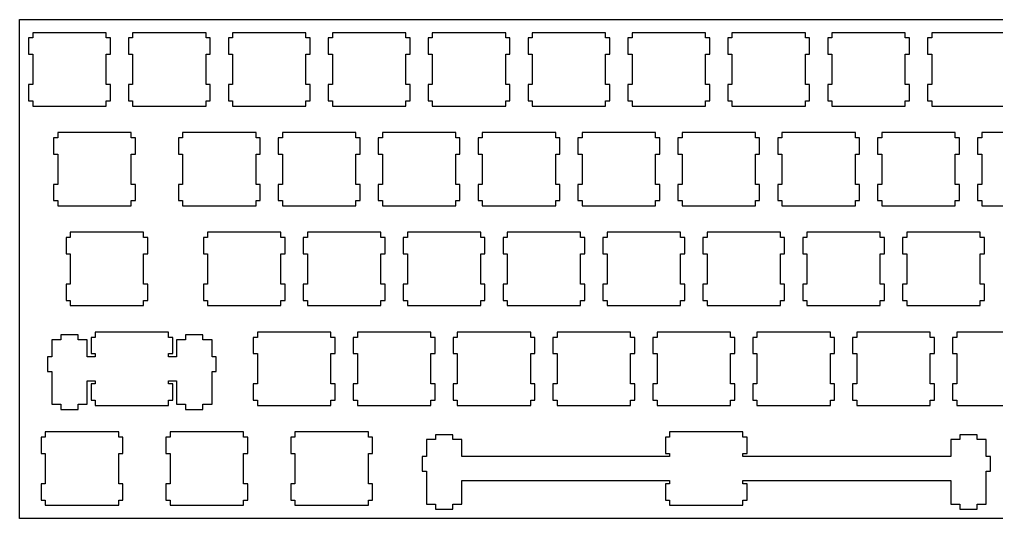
# Model space of a CAD drawing. Extents: x 0 to 329, y 0 to 96.
# Drawn here: x 0.1 to 186.4, y 0.3 to 95.5 of the extents above; entities that cross this region are included whole.
import ezdxf

# ---------------------------------------------------------------- set-up
doc = ezdxf.new("R2010")
doc.units = 0
doc.layers.get('0').update_dxf_attribs({"linetype": 'CONTINUOUS'})

msp = doc.modelspace()

# ---------------------------------------------------------------- linework, layer by layer
at = {"color": 0}
for p, q in [((0.09508, 95.5075), (328.708, 95.5075)), ((0.09508, 0.25769), (0.09508, 95.5075)), ((2.61965, 91.9826), (1.81901, 91.9826)), ((1.81901, 91.9826), (1.81901, 88.8834)), ((2.61965, 92.9831), (2.61965, 91.9826)), ((16.6192, 92.9831), (2.61965, 92.9831)), ((16.6192, 91.9826), (16.6192, 92.9831)), ((17.4198, 91.9826), (16.6192, 91.9826)), ((17.4198, 88.8834), (17.4198, 91.9826)), ((21.6697, 91.9826), (20.869, 91.9826)), ((20.869, 91.9826), (20.869, 88.8834)), ((21.6697, 92.9831), (21.6697, 91.9826)), ((35.669, 92.9831), (21.6697, 92.9831)), ((35.669, 91.9826), (35.669, 92.9831)), ((36.4698, 91.9826), (35.669, 91.9826)), ((36.4698, 88.8834), (36.4698, 91.9826)), ((40.7197, 91.9826), (39.9189, 91.9826)), ((39.9189, 91.9826), (39.9189, 88.8834)), ((40.7197, 92.9831), (40.7197, 91.9826)), ((54.719, 92.9831), (40.7197, 92.9831)), ((54.719, 91.9826), (54.719, 92.9831)), ((55.5198, 91.9826), (54.719, 91.9826)), ((55.5198, 88.8834), (55.5198, 91.9826)), ((59.7697, 91.9826), (58.9689, 91.9826)), ((58.9689, 91.9826), (58.9689, 88.8834)), ((59.7697, 92.9831), (59.7697, 91.9826)), ((73.769, 92.9831), (59.7697, 92.9831)), ((73.769, 91.9826), (73.769, 92.9831)), ((74.5698, 91.9826), (73.769, 91.9826)), ((74.5698, 88.8834), (74.5698, 91.9826)), ((78.8197, 91.9826), (78.0189, 91.9826)), ((78.0189, 91.9826), (78.0189, 88.8834)), ((78.8197, 92.9831), (78.8197, 91.9826)), ((92.819, 92.9831), (78.8197, 92.9831)), ((92.819, 91.9826), (92.819, 92.9831)), ((93.6184, 91.9826), (92.819, 91.9826)), ((93.6184, 88.8834), (93.6184, 91.9826)), ((97.8683, 91.9826), (97.0689, 91.9826)), ((97.0689, 91.9826), (97.0689, 88.8834)), ((97.8683, 92.9831), (97.8683, 91.9826)), ((111.869, 92.9831), (97.8683, 92.9831)), ((111.869, 91.9826), (111.869, 92.9831)), ((112.668, 91.9826), (111.869, 91.9826)), ((112.668, 88.8834), (112.668, 91.9826)), ((116.918, 91.9826), (116.119, 91.9826)), ((116.119, 91.9826), (116.119, 88.8834)), ((116.918, 92.9831), (116.918, 91.9826)), ((130.919, 92.9831), (116.918, 92.9831)), ((130.919, 91.9826), (130.919, 92.9831)), ((131.72, 91.9826), (130.919, 91.9826)), ((131.72, 88.8834), (131.72, 91.9826)), ((135.97, 91.9826), (135.169, 91.9826)), ((135.169, 91.9826), (135.169, 88.8834)), ((135.97, 92.9831), (135.97, 91.9826)), ((149.969, 92.9831), (135.97, 92.9831)), ((149.969, 91.9826), (149.969, 92.9831)), ((150.77, 91.9826), (149.969, 91.9826)), ((150.77, 88.8834), (150.77, 91.9826)), ((155.02, 91.9826), (154.219, 91.9826)), ((154.219, 91.9826), (154.219, 88.8834)), ((155.02, 92.9831), (155.02, 91.9826)), ((169.019, 92.9831), (155.02, 92.9831)), ((169.019, 91.9826), (169.019, 92.9831)), ((169.82, 91.9826), (169.019, 91.9826)), ((169.82, 88.8834), (169.82, 91.9826)), ((174.07, 91.9826), (173.269, 91.9826)), ((173.269, 91.9826), (173.269, 88.8834)), ((174.07, 92.9831), (174.07, 91.9826)), ((188.069, 92.9831), (174.07, 92.9831)), ((1.81901, 88.8834), (2.61965, 88.8834)), ((2.61965, 88.8834), (2.61965, 83.0834)), ((16.6192, 83.0834), (16.6192, 88.8834)), ((16.6192, 88.8834), (17.4198, 88.8834)), ((20.869, 88.8834), (21.6697, 88.8834)), ((21.6697, 88.8834), (21.6697, 83.0834)), ((35.669, 83.0834), (35.669, 88.8834)), ((35.669, 88.8834), (36.4698, 88.8834)), ((39.9189, 88.8834), (40.7197, 88.8834)), ((40.7197, 88.8834), (40.7197, 83.0834)), ((54.719, 83.0834), (54.719, 88.8834)), ((54.719, 88.8834), (55.5198, 88.8834)), ((58.9689, 88.8834), (59.7697, 88.8834)), ((59.7697, 88.8834), (59.7697, 83.0834)), ((73.769, 83.0834), (73.769, 88.8834)), ((73.769, 88.8834), (74.5698, 88.8834)), ((78.0189, 88.8834), (78.8197, 88.8834)), ((78.8197, 88.8834), (78.8197, 83.0834)), ((92.819, 83.0834), (92.819, 88.8834)), ((92.819, 88.8834), (93.6184, 88.8834)), ((97.0689, 88.8834), (97.8683, 88.8834)), ((97.8683, 88.8834), (97.8683, 83.0834)), ((111.869, 83.0834), (111.869, 88.8834)), ((111.869, 88.8834), (112.668, 88.8834)), ((116.119, 88.8834), (116.918, 88.8834)), ((116.918, 88.8834), (116.918, 83.0834)), ((130.919, 83.0834), (130.919, 88.8834)), ((130.919, 88.8834), (131.72, 88.8834)), ((135.169, 88.8834), (135.97, 88.8834)), ((135.97, 88.8834), (135.97, 83.0834)), ((149.969, 83.0834), (149.969, 88.8834)), ((149.969, 88.8834), (150.77, 88.8834)), ((154.219, 88.8834), (155.02, 88.8834)), ((155.02, 88.8834), (155.02, 83.0834)), ((169.019, 83.0834), (169.019, 88.8834)), ((169.019, 88.8834), (169.82, 88.8834)), ((173.269, 88.8834), (174.07, 88.8834)), ((174.07, 88.8834), (174.07, 83.0834)), ((2.61965, 83.0834), (1.81901, 83.0834)), ((1.81901, 83.0834), (1.81901, 79.9828)), ((17.4198, 83.0834), (16.6192, 83.0834)), ((17.4198, 79.9828), (17.4198, 83.0834)), ((21.6697, 83.0834), (20.869, 83.0834)), ((20.869, 83.0834), (20.869, 79.9828)), ((36.4698, 83.0834), (35.669, 83.0834)), ((36.4698, 79.9828), (36.4698, 83.0834)), ((40.7197, 83.0834), (39.9189, 83.0834)), ((39.9189, 83.0834), (39.9189, 79.9828)), ((55.5198, 83.0834), (54.719, 83.0834)), ((55.5198, 79.9828), (55.5198, 83.0834)), ((59.7697, 83.0834), (58.9689, 83.0834)), ((58.9689, 83.0834), (58.9689, 79.9828)), ((74.5698, 83.0834), (73.769, 83.0834)), ((74.5698, 79.9828), (74.5698, 83.0834)), ((78.8197, 83.0834), (78.0189, 83.0834)), ((78.0189, 83.0834), (78.0189, 79.9828)), ((93.6184, 83.0834), (92.819, 83.0834)), ((93.6184, 79.9828), (93.6184, 83.0834)), ((97.8683, 83.0834), (97.0689, 83.0834)), ((97.0689, 83.0834), (97.0689, 79.9828)), ((112.668, 83.0834), (111.869, 83.0834)), ((112.668, 79.9828), (112.668, 83.0834)), ((116.918, 83.0834), (116.119, 83.0834)), ((116.119, 83.0834), (116.119, 79.9828)), ((131.72, 83.0834), (130.919, 83.0834)), ((131.72, 79.9828), (131.72, 83.0834)), ((135.97, 83.0834), (135.169, 83.0834)), ((135.169, 83.0834), (135.169, 79.9828)), ((150.77, 83.0834), (149.969, 83.0834)), ((150.77, 79.9828), (150.77, 83.0834)), ((155.02, 83.0834), (154.219, 83.0834)), ((154.219, 83.0834), (154.219, 79.9828)), ((169.82, 83.0834), (169.019, 83.0834)), ((169.82, 79.9828), (169.82, 83.0834)), ((174.07, 83.0834), (173.269, 83.0834)), ((173.269, 83.0834), (173.269, 79.9828)), ((1.81901, 79.9828), (2.61965, 79.9828)), ((2.61965, 79.9828), (2.61965, 78.9838)), ((2.61965, 78.9838), (16.6192, 78.9838)), ((16.6192, 78.9838), (16.6192, 79.9828)), ((16.6192, 79.9828), (17.4198, 79.9828)), ((20.869, 79.9828), (21.6697, 79.9828)), ((21.6697, 79.9828), (21.6697, 78.9838)), ((21.6697, 78.9838), (35.669, 78.9838)), ((35.669, 78.9838), (35.669, 79.9828)), ((35.669, 79.9828), (36.4698, 79.9828)), ((39.9189, 79.9828), (40.7197, 79.9828)), ((40.7197, 79.9828), (40.7197, 78.9838)), ((40.7197, 78.9838), (54.719, 78.9838)), ((54.719, 78.9838), (54.719, 79.9828)), ((54.719, 79.9828), (55.5198, 79.9828)), ((58.9689, 79.9828), (59.7697, 79.9828)), ((59.7697, 79.9828), (59.7697, 78.9838)), ((59.7697, 78.9838), (73.769, 78.9838)), ((73.769, 78.9838), (73.769, 79.9828)), ((73.769, 79.9828), (74.5698, 79.9828)), ((78.0189, 79.9828), (78.8197, 79.9828)), ((78.8197, 79.9828), (78.8197, 78.9838)), ((78.8197, 78.9838), (92.819, 78.9838)), ((92.819, 78.9838), (92.819, 79.9828)), ((92.819, 79.9828), (93.6184, 79.9828)), ((97.0689, 79.9828), (97.8683, 79.9828)), ((97.8683, 79.9828), (97.8683, 78.9838)), ((97.8683, 78.9838), (111.869, 78.9838)), ((111.869, 78.9838), (111.869, 79.9828)), ((111.869, 79.9828), (112.668, 79.9828)), ((116.119, 79.9828), (116.918, 79.9828)), ((116.918, 79.9828), (116.918, 78.9838)), ((116.918, 78.9838), (130.919, 78.9838)), ((130.919, 78.9838), (130.919, 79.9828)), ((130.919, 79.9828), (131.72, 79.9828)), ((135.169, 79.9828), (135.97, 79.9828)), ((135.97, 79.9828), (135.97, 78.9838)), ((135.97, 78.9838), (149.969, 78.9838)), ((149.969, 78.9838), (149.969, 79.9828)), ((149.969, 79.9828), (150.77, 79.9828)), ((154.219, 79.9828), (155.02, 79.9828)), ((155.02, 79.9828), (155.02, 78.9838)), ((155.02, 78.9838), (169.019, 78.9838)), ((169.019, 78.9838), (169.019, 79.9828)), ((169.019, 79.9828), (169.82, 79.9828)), ((173.269, 79.9828), (174.07, 79.9828)), ((174.07, 79.9828), (174.07, 78.9838)), ((174.07, 78.9838), (188.069, 78.9838)), ((7.38216, 72.9326), (6.58153, 72.9326)), ((6.58153, 72.9326), (6.58153, 69.8334)), ((7.38216, 73.9331), (7.38216, 72.9326)), ((21.3817, 73.9331), (7.38216, 73.9331)), ((21.3817, 72.9326), (21.3817, 73.9331)), ((22.1809, 72.9326), (21.3817, 72.9326)), ((22.1809, 69.8334), (22.1809, 72.9326)), ((31.1947, 72.9326), (30.394, 72.9326)), ((30.394, 72.9326), (30.394, 69.8334)), ((31.1947, 73.9331), (31.1947, 72.9326)), ((45.194, 73.9331), (31.1947, 73.9331)), ((45.194, 72.9326), (45.194, 73.9331)), ((45.9948, 72.9326), (45.194, 72.9326)), ((45.9948, 69.8334), (45.9948, 72.9326)), ((50.2447, 72.9326), (49.4439, 72.9326)), ((49.4439, 72.9326), (49.4439, 69.8334)), ((50.2447, 73.9331), (50.2447, 72.9326)), ((64.244, 73.9331), (50.2447, 73.9331)), ((64.244, 72.9326), (64.244, 73.9331)), ((65.0448, 72.9326), (64.244, 72.9326)), ((65.0448, 69.8334), (65.0448, 72.9326)), ((69.2947, 72.9326), (68.4939, 72.9326)), ((68.4939, 72.9326), (68.4939, 69.8334)), ((69.2947, 73.9331), (69.2947, 72.9326)), ((83.294, 73.9331), (69.2947, 73.9331)), ((83.294, 72.9326), (83.294, 73.9331)), ((84.0948, 72.9326), (83.294, 72.9326)), ((84.0948, 69.8334), (84.0948, 72.9326)), ((88.3447, 72.9326), (87.5439, 72.9326)), ((87.5439, 72.9326), (87.5439, 69.8334)), ((88.3447, 73.9331), (88.3447, 72.9326)), ((102.344, 73.9331), (88.3447, 73.9331)), ((102.344, 72.9326), (102.344, 73.9331)), ((103.145, 72.9326), (102.344, 72.9326)), ((103.145, 69.8334), (103.145, 72.9326)), ((107.395, 72.9326), (106.594, 72.9326)), ((106.594, 72.9326), (106.594, 69.8334)), ((107.395, 73.9331), (107.395, 72.9326)), ((121.394, 73.9331), (107.395, 73.9331)), ((121.394, 72.9326), (121.394, 73.9331)), ((122.195, 72.9326), (121.394, 72.9326)), ((122.195, 69.8334), (122.195, 72.9326)), ((126.445, 72.9326), (125.644, 72.9326)), ((125.644, 72.9326), (125.644, 69.8334)), ((126.445, 73.9331), (126.445, 72.9326)), ((140.444, 73.9331), (126.445, 73.9331)), ((140.444, 72.9326), (140.444, 73.9331)), ((141.245, 72.9326), (140.444, 72.9326)), ((141.245, 69.8334), (141.245, 72.9326)), ((145.495, 72.9326), (144.694, 72.9326)), ((144.694, 72.9326), (144.694, 69.8334)), ((145.495, 73.9331), (145.495, 72.9326)), ((159.494, 73.9331), (145.495, 73.9331)), ((159.494, 72.9326), (159.494, 73.9331)), ((160.295, 72.9326), (159.494, 72.9326)), ((160.295, 69.8334), (160.295, 72.9326)), ((164.545, 72.9326), (163.744, 72.9326)), ((163.744, 72.9326), (163.744, 69.8334)), ((164.545, 73.9331), (164.545, 72.9326)), ((178.544, 73.9331), (164.545, 73.9331)), ((178.544, 72.9326), (178.544, 73.9331)), ((179.345, 72.9326), (178.544, 72.9326)), ((179.345, 69.8334), (179.345, 72.9326)), ((183.595, 72.9326), (182.794, 72.9326)), ((182.794, 72.9326), (182.794, 69.8334)), ((183.595, 73.9331), (183.595, 72.9326)), ((197.594, 73.9331), (183.595, 73.9331)), ((6.58153, 69.8334), (7.38216, 69.8334)), ((7.38216, 69.8334), (7.38216, 64.0334)), ((21.3817, 64.0334), (21.3817, 69.8334)), ((21.3817, 69.8334), (22.1809, 69.8334)), ((30.394, 69.8334), (31.1947, 69.8334)), ((31.1947, 69.8334), (31.1947, 64.0334)), ((45.194, 64.0334), (45.194, 69.8334)), ((45.194, 69.8334), (45.9948, 69.8334)), ((49.4439, 69.8334), (50.2447, 69.8334)), ((50.2447, 69.8334), (50.2447, 64.0334)), ((64.244, 64.0334), (64.244, 69.8334)), ((64.244, 69.8334), (65.0448, 69.8334)), ((68.4939, 69.8334), (69.2947, 69.8334)), ((69.2947, 69.8334), (69.2947, 64.0334)), ((83.294, 64.0334), (83.294, 69.8334)), ((83.294, 69.8334), (84.0948, 69.8334)), ((87.5439, 69.8334), (88.3447, 69.8334)), ((88.3447, 69.8334), (88.3447, 64.0334)), ((102.344, 64.0334), (102.344, 69.8334)), ((102.344, 69.8334), (103.145, 69.8334)), ((106.594, 69.8334), (107.395, 69.8334)), ((107.395, 69.8334), (107.395, 64.0334)), ((121.394, 64.0334), (121.394, 69.8334)), ((121.394, 69.8334), (122.195, 69.8334)), ((125.644, 69.8334), (126.445, 69.8334)), ((126.445, 69.8334), (126.445, 64.0334)), ((140.444, 64.0334), (140.444, 69.8334)), ((140.444, 69.8334), (141.245, 69.8334)), ((144.694, 69.8334), (145.495, 69.8334)), ((145.495, 69.8334), (145.495, 64.0334)), ((159.494, 64.0334), (159.494, 69.8334)), ((159.494, 69.8334), (160.295, 69.8334)), ((163.744, 69.8334), (164.545, 69.8334)), ((164.545, 69.8334), (164.545, 64.0334)), ((178.544, 64.0334), (178.544, 69.8334)), ((178.544, 69.8334), (179.345, 69.8334)), ((182.794, 69.8334), (183.595, 69.8334)), ((183.595, 69.8334), (183.595, 64.0334)), ((7.38216, 64.0334), (6.58153, 64.0334)), ((6.58153, 64.0334), (6.58153, 60.9328)), ((22.1809, 64.0334), (21.3817, 64.0334)), ((22.1809, 60.9328), (22.1809, 64.0334)), ((31.1947, 64.0334), (30.394, 64.0334)), ((30.394, 64.0334), (30.394, 60.9328)), ((45.9948, 64.0334), (45.194, 64.0334)), ((45.9948, 60.9328), (45.9948, 64.0334)), ((50.2447, 64.0334), (49.4439, 64.0334)), ((49.4439, 64.0334), (49.4439, 60.9328)), ((65.0448, 64.0334), (64.244, 64.0334)), ((65.0448, 60.9328), (65.0448, 64.0334)), ((69.2947, 64.0334), (68.4939, 64.0334)), ((68.4939, 64.0334), (68.4939, 60.9328)), ((84.0948, 64.0334), (83.294, 64.0334)), ((84.0948, 60.9328), (84.0948, 64.0334)), ((88.3447, 64.0334), (87.5439, 64.0334)), ((87.5439, 64.0334), (87.5439, 60.9328)), ((103.145, 64.0334), (102.344, 64.0334)), ((103.145, 60.9328), (103.145, 64.0334)), ((107.395, 64.0334), (106.594, 64.0334)), ((106.594, 64.0334), (106.594, 60.9328)), ((122.195, 64.0334), (121.394, 64.0334)), ((122.195, 60.9328), (122.195, 64.0334)), ((126.445, 64.0334), (125.644, 64.0334)), ((125.644, 64.0334), (125.644, 60.9328)), ((141.245, 64.0334), (140.444, 64.0334)), ((141.245, 60.9328), (141.245, 64.0334)), ((145.495, 64.0334), (144.694, 64.0334)), ((144.694, 64.0334), (144.694, 60.9328)), ((160.295, 64.0334), (159.494, 64.0334)), ((160.295, 60.9328), (160.295, 64.0334)), ((164.545, 64.0334), (163.744, 64.0334)), ((163.744, 64.0334), (163.744, 60.9328)), ((179.345, 64.0334), (178.544, 64.0334)), ((179.345, 60.9328), (179.345, 64.0334)), ((183.595, 64.0334), (182.794, 64.0334)), ((182.794, 64.0334), (182.794, 60.9328)), ((6.58153, 60.9328), (7.38216, 60.9328)), ((7.38216, 60.9328), (7.38216, 59.9338)), ((7.38216, 59.9338), (21.3817, 59.9338)), ((21.3817, 59.9338), (21.3817, 60.9328)), ((21.3817, 60.9328), (22.1809, 60.9328)), ((30.394, 60.9328), (31.1947, 60.9328)), ((31.1947, 60.9328), (31.1947, 59.9338)), ((31.1947, 59.9338), (45.194, 59.9338)), ((45.194, 59.9338), (45.194, 60.9328)), ((45.194, 60.9328), (45.9948, 60.9328)), ((49.4439, 60.9328), (50.2447, 60.9328)), ((50.2447, 60.9328), (50.2447, 59.9338)), ((50.2447, 59.9338), (64.244, 59.9338)), ((64.244, 59.9338), (64.244, 60.9328)), ((64.244, 60.9328), (65.0448, 60.9328)), ((68.4939, 60.9328), (69.2947, 60.9328)), ((69.2947, 60.9328), (69.2947, 59.9338)), ((69.2947, 59.9338), (83.294, 59.9338)), ((83.294, 59.9338), (83.294, 60.9328)), ((83.294, 60.9328), (84.0948, 60.9328)), ((87.5439, 60.9328), (88.3447, 60.9328)), ((88.3447, 60.9328), (88.3447, 59.9338)), ((88.3447, 59.9338), (102.344, 59.9338)), ((102.344, 59.9338), (102.344, 60.9328)), ((102.344, 60.9328), (103.145, 60.9328)), ((106.594, 60.9328), (107.395, 60.9328)), ((107.395, 60.9328), (107.395, 59.9338)), ((107.395, 59.9338), (121.394, 59.9338)), ((121.394, 59.9338), (121.394, 60.9328)), ((121.394, 60.9328), (122.195, 60.9328)), ((125.644, 60.9328), (126.445, 60.9328)), ((126.445, 60.9328), (126.445, 59.9338)), ((126.445, 59.9338), (140.444, 59.9338)), ((140.444, 59.9338), (140.444, 60.9328)), ((140.444, 60.9328), (141.245, 60.9328)), ((144.694, 60.9328), (145.495, 60.9328)), ((145.495, 60.9328), (145.495, 59.9338)), ((145.495, 59.9338), (159.494, 59.9338)), ((159.494, 59.9338), (159.494, 60.9328)), ((159.494, 60.9328), (160.295, 60.9328)), ((163.744, 60.9328), (164.545, 60.9328)), ((164.545, 60.9328), (164.545, 59.9338)), ((164.545, 59.9338), (178.544, 59.9338)), ((178.544, 59.9338), (178.544, 60.9328)), ((178.544, 60.9328), (179.345, 60.9328)), ((182.794, 60.9328), (183.595, 60.9328)), ((183.595, 60.9328), (183.595, 59.9338)), ((183.595, 59.9338), (197.594, 59.9338)), ((9.76203, 54.8831), (9.76203, 53.8826)), ((23.7629, 54.8831), (9.76203, 54.8831)), ((23.7629, 53.8826), (23.7629, 54.8831)), ((35.9572, 54.8831), (35.9572, 53.8826)), ((49.9565, 54.8831), (35.9572, 54.8831)), ((49.9565, 53.8826), (49.9565, 54.8831)), ((55.0072, 54.8831), (55.0072, 53.8826)), ((69.0065, 54.8831), (55.0072, 54.8831)), ((69.0065, 53.8826), (69.0065, 54.8831)), ((74.0572, 54.8831), (74.0572, 53.8826)), ((88.0565, 54.8831), (74.0572, 54.8831)), ((88.0565, 53.8826), (88.0565, 54.8831)), ((93.1072, 54.8831), (93.1072, 53.8826)), ((107.107, 54.8831), (93.1072, 54.8831)), ((107.107, 53.8826), (107.107, 54.8831)), ((112.157, 54.8831), (112.157, 53.8826)), ((126.157, 54.8831), (112.157, 54.8831)), ((126.157, 53.8826), (126.157, 54.8831)), ((131.207, 54.8831), (131.207, 53.8826)), ((145.207, 54.8831), (131.207, 54.8831)), ((145.207, 53.8826), (145.207, 54.8831)), ((150.257, 54.8831), (150.257, 53.8826)), ((164.257, 54.8831), (150.257, 54.8831)), ((164.257, 53.8826), (164.257, 54.8831)), ((169.307, 54.8831), (169.307, 53.8826)), ((183.307, 54.8831), (169.307, 54.8831)), ((183.307, 53.8826), (183.307, 54.8831)), ((9.76203, 53.8826), (8.96278, 53.8826)), ((8.96278, 53.8826), (8.96278, 50.7834)), ((24.5622, 53.8826), (23.7629, 53.8826)), ((24.5622, 50.7834), (24.5622, 53.8826)), ((35.9572, 53.8826), (35.1565, 53.8826)), ((35.1565, 53.8826), (35.1565, 50.7834)), ((50.7559, 53.8826), (49.9565, 53.8826)), ((50.7559, 50.7834), (50.7559, 53.8826)), ((55.0072, 53.8826), (54.2064, 53.8826)), ((54.2064, 53.8826), (54.2064, 50.7834)), ((69.8059, 53.8826), (69.0065, 53.8826)), ((69.8059, 50.7834), (69.8059, 53.8826)), ((74.0572, 53.8826), (73.2564, 53.8826)), ((73.2564, 53.8826), (73.2564, 50.7834)), ((88.8559, 53.8826), (88.0565, 53.8826)), ((88.8559, 50.7834), (88.8559, 53.8826)), ((93.1072, 53.8826), (92.3064, 53.8826)), ((92.3064, 53.8826), (92.3064, 50.7834)), ((107.906, 53.8826), (107.107, 53.8826)), ((107.906, 50.7834), (107.906, 53.8826)), ((112.157, 53.8826), (111.356, 53.8826)), ((111.356, 53.8826), (111.356, 50.7834)), ((126.956, 53.8826), (126.157, 53.8826)), ((126.956, 50.7834), (126.956, 53.8826)), ((131.207, 53.8826), (130.406, 53.8826)), ((130.406, 53.8826), (130.406, 50.7834)), ((146.006, 53.8826), (145.207, 53.8826)), ((146.006, 50.7834), (146.006, 53.8826)), ((150.257, 53.8826), (149.456, 53.8826)), ((149.456, 53.8826), (149.456, 50.7834)), ((165.056, 53.8826), (164.257, 53.8826)), ((165.056, 50.7834), (165.056, 53.8826)), ((169.307, 53.8826), (168.506, 53.8826)), ((168.506, 53.8826), (168.506, 50.7834)), ((184.106, 53.8826), (183.307, 53.8826)), ((184.106, 50.7834), (184.106, 53.8826)), ((8.96278, 50.7834), (9.76203, 50.7834)), ((9.76203, 50.7834), (9.76203, 44.9834)), ((23.7629, 44.9834), (23.7629, 50.7834)), ((23.7629, 50.7834), (24.5622, 50.7834)), ((35.1565, 50.7834), (35.9572, 50.7834)), ((35.9572, 50.7834), (35.9572, 44.9834)), ((49.9565, 44.9834), (49.9565, 50.7834)), ((49.9565, 50.7834), (50.7559, 50.7834)), ((54.2064, 50.7834), (55.0072, 50.7834)), ((55.0072, 50.7834), (55.0072, 44.9834)), ((69.0065, 44.9834), (69.0065, 50.7834)), ((69.0065, 50.7834), (69.8059, 50.7834)), ((73.2564, 50.7834), (74.0572, 50.7834)), ((74.0572, 50.7834), (74.0572, 44.9834)), ((88.0565, 44.9834), (88.0565, 50.7834)), ((88.0565, 50.7834), (88.8559, 50.7834)), ((92.3064, 50.7834), (93.1072, 50.7834)), ((93.1072, 50.7834), (93.1072, 44.9834)), ((107.107, 44.9834), (107.107, 50.7834)), ((107.107, 50.7834), (107.906, 50.7834)), ((111.356, 50.7834), (112.157, 50.7834)), ((112.157, 50.7834), (112.157, 44.9834)), ((126.157, 44.9834), (126.157, 50.7834)), ((126.157, 50.7834), (126.956, 50.7834)), ((130.406, 50.7834), (131.207, 50.7834)), ((131.207, 50.7834), (131.207, 44.9834)), ((145.207, 44.9834), (145.207, 50.7834)), ((145.207, 50.7834), (146.006, 50.7834)), ((149.456, 50.7834), (150.257, 50.7834)), ((150.257, 50.7834), (150.257, 44.9834)), ((164.257, 44.9834), (164.257, 50.7834)), ((164.257, 50.7834), (165.056, 50.7834)), ((168.506, 50.7834), (169.307, 50.7834)), ((169.307, 50.7834), (169.307, 44.9834)), ((183.307, 44.9834), (183.307, 50.7834)), ((183.307, 50.7834), (184.106, 50.7834)), ((9.76203, 44.9834), (8.96278, 44.9834)), ((8.96278, 44.9834), (8.96278, 41.8828)), ((24.5622, 44.9834), (23.7629, 44.9834)), ((24.5622, 41.8828), (24.5622, 44.9834)), ((35.9572, 44.9834), (35.1565, 44.9834)), ((35.1565, 44.9834), (35.1565, 41.8828)), ((50.7559, 44.9834), (49.9565, 44.9834)), ((50.7559, 41.8828), (50.7559, 44.9834)), ((55.0072, 44.9834), (54.2064, 44.9834)), ((54.2064, 44.9834), (54.2064, 41.8828)), ((69.8059, 44.9834), (69.0065, 44.9834)), ((69.8059, 41.8828), (69.8059, 44.9834)), ((74.0572, 44.9834), (73.2564, 44.9834)), ((73.2564, 44.9834), (73.2564, 41.8828)), ((88.8559, 44.9834), (88.0565, 44.9834)), ((88.8559, 41.8828), (88.8559, 44.9834)), ((93.1072, 44.9834), (92.3064, 44.9834)), ((92.3064, 44.9834), (92.3064, 41.8828)), ((107.906, 44.9834), (107.107, 44.9834)), ((107.906, 41.8828), (107.906, 44.9834)), ((112.157, 44.9834), (111.356, 44.9834)), ((111.356, 44.9834), (111.356, 41.8828)), ((126.956, 44.9834), (126.157, 44.9834)), ((126.956, 41.8828), (126.956, 44.9834)), ((131.207, 44.9834), (130.406, 44.9834)), ((130.406, 44.9834), (130.406, 41.8828)), ((146.006, 44.9834), (145.207, 44.9834)), ((146.006, 41.8828), (146.006, 44.9834)), ((150.257, 44.9834), (149.456, 44.9834)), ((149.456, 44.9834), (149.456, 41.8828)), ((165.056, 44.9834), (164.257, 44.9834)), ((165.056, 41.8828), (165.056, 44.9834)), ((169.307, 44.9834), (168.506, 44.9834)), ((168.506, 44.9834), (168.506, 41.8828)), ((184.106, 44.9834), (183.307, 44.9834)), ((184.106, 41.8828), (184.106, 44.9834)), ((8.96278, 41.8828), (9.76203, 41.8828)), ((9.76203, 41.8828), (9.76203, 40.8838)), ((23.7629, 40.8838), (23.7629, 41.8828)), ((23.7629, 41.8828), (24.5622, 41.8828)), ((35.1565, 41.8828), (35.9572, 41.8828)), ((35.9572, 41.8828), (35.9572, 40.8838)), ((49.9565, 40.8838), (49.9565, 41.8828)), ((49.9565, 41.8828), (50.7559, 41.8828)), ((54.2064, 41.8828), (55.0072, 41.8828)), ((55.0072, 41.8828), (55.0072, 40.8838)), ((69.0065, 40.8838), (69.0065, 41.8828)), ((69.0065, 41.8828), (69.8059, 41.8828)), ((73.2564, 41.8828), (74.0572, 41.8828)), ((74.0572, 41.8828), (74.0572, 40.8838)), ((88.0565, 40.8838), (88.0565, 41.8828)), ((88.0565, 41.8828), (88.8559, 41.8828)), ((92.3064, 41.8828), (93.1072, 41.8828)), ((93.1072, 41.8828), (93.1072, 40.8838)), ((107.107, 40.8838), (107.107, 41.8828)), ((107.107, 41.8828), (107.906, 41.8828)), ((111.356, 41.8828), (112.157, 41.8828)), ((112.157, 41.8828), (112.157, 40.8838)), ((126.157, 40.8838), (126.157, 41.8828)), ((126.157, 41.8828), (126.956, 41.8828)), ((130.406, 41.8828), (131.207, 41.8828)), ((131.207, 41.8828), (131.207, 40.8838)), ((145.207, 40.8838), (145.207, 41.8828)), ((145.207, 41.8828), (146.006, 41.8828)), ((149.456, 41.8828), (150.257, 41.8828)), ((150.257, 41.8828), (150.257, 40.8838)), ((164.257, 40.8838), (164.257, 41.8828)), ((164.257, 41.8828), (165.056, 41.8828)), ((168.506, 41.8828), (169.307, 41.8828)), ((169.307, 41.8828), (169.307, 40.8838)), ((183.307, 40.8838), (183.307, 41.8828)), ((183.307, 41.8828), (184.106, 41.8828)), ((9.76203, 40.8838), (23.7629, 40.8838)), ((35.9572, 40.8838), (49.9565, 40.8838)), ((55.0072, 40.8838), (69.0065, 40.8838)), ((74.0572, 40.8838), (88.0565, 40.8838)), ((93.1072, 40.8838), (107.107, 40.8838)), ((112.157, 40.8838), (126.157, 40.8838)), ((131.207, 40.8838), (145.207, 40.8838)), ((150.257, 40.8838), (164.257, 40.8838)), ((169.307, 40.8838), (183.307, 40.8838)), ((14.5259, 35.833), (14.5259, 34.8327)), ((28.5254, 35.833), (14.5259, 35.833)), ((28.5254, 34.8327), (28.5254, 35.833)), ((45.4822, 35.833), (45.4822, 34.8327)), ((59.4815, 35.833), (45.4822, 35.833)), ((59.4815, 34.8327), (59.4815, 35.833)), ((64.5322, 35.833), (64.5322, 34.8327)), ((78.5315, 35.833), (64.5322, 35.833)), ((78.5315, 34.8327), (78.5315, 35.833)), ((83.5822, 35.833), (83.5822, 34.8327)), ((97.5815, 35.833), (83.5822, 35.833)), ((97.5815, 34.8327), (97.5815, 35.833)), ((102.632, 35.833), (102.632, 34.8327)), ((116.632, 35.833), (102.632, 35.833)), ((116.632, 34.8327), (116.632, 35.833)), ((121.682, 35.833), (121.682, 34.8327)), ((135.682, 35.833), (121.682, 35.833)), ((135.682, 34.8327), (135.682, 35.833)), ((140.732, 35.833), (140.732, 34.8327)), ((154.732, 35.833), (140.732, 35.833)), ((154.732, 34.8327), (154.732, 35.833)), ((159.782, 35.833), (159.782, 34.8327)), ((173.782, 35.833), (159.782, 35.833)), ((173.782, 34.8327), (173.782, 35.833)), ((178.832, 35.833), (178.832, 34.8327)), ((192.832, 35.833), (178.832, 35.833)), ((7.97609, 34.3628), (6.2508, 34.3628)), ((6.2508, 34.3628), (6.2508, 31.1326)), ((11.2751, 35.2848), (7.97609, 35.2848)), ((7.97609, 35.2848), (7.97609, 34.3628)), ((11.2751, 34.3628), (11.2751, 35.2848)), ((13.0004, 34.3628), (11.2751, 34.3628)), ((13.0004, 31.1326), (13.0004, 34.3628)), ((14.5259, 34.8327), (13.7253, 34.8327)), ((13.7253, 34.8327), (13.7253, 31.7348)), ((29.326, 34.8327), (28.5254, 34.8327)), ((29.326, 31.7348), (29.326, 34.8327)), ((31.7748, 34.3628), (30.0509, 34.3628)), ((30.0509, 34.3628), (30.0509, 31.1326)), ((35.0752, 35.2848), (31.7748, 35.2848)), ((31.7748, 35.2848), (31.7748, 34.3628)), ((35.0752, 34.3628), (35.0752, 35.2848)), ((36.8004, 34.3628), (35.0752, 34.3628)), ((36.8004, 31.1326), (36.8004, 34.3628)), ((45.4822, 34.8327), (44.6814, 34.8327)), ((44.6814, 34.8327), (44.6814, 31.7348)), ((60.2809, 34.8327), (59.4815, 34.8327)), ((60.2809, 31.7348), (60.2809, 34.8327)), ((64.5322, 34.8327), (63.7314, 34.8327)), ((63.7314, 34.8327), (63.7314, 31.7348)), ((79.3309, 34.8327), (78.5315, 34.8327)), ((79.3309, 31.7348), (79.3309, 34.8327)), ((83.5822, 34.8327), (82.7814, 34.8327)), ((82.7814, 34.8327), (82.7814, 31.7348)), ((98.3809, 34.8327), (97.5815, 34.8327)), ((98.3809, 31.7348), (98.3809, 34.8327)), ((102.632, 34.8327), (101.831, 34.8327)), ((101.831, 34.8327), (101.831, 31.7348)), ((117.431, 34.8327), (116.632, 34.8327)), ((117.431, 31.7348), (117.431, 34.8327)), ((121.682, 34.8327), (120.881, 34.8327)), ((120.881, 34.8327), (120.881, 31.7348)), ((136.481, 34.8327), (135.682, 34.8327)), ((136.481, 31.7348), (136.481, 34.8327)), ((140.732, 34.8327), (139.931, 34.8327)), ((139.931, 34.8327), (139.931, 31.7348)), ((155.531, 34.8327), (154.732, 34.8327)), ((155.531, 31.7348), (155.531, 34.8327)), ((159.782, 34.8327), (158.981, 34.8327)), ((158.981, 34.8327), (158.981, 31.7348)), ((174.581, 34.8327), (173.782, 34.8327)), ((174.581, 31.7348), (174.581, 34.8327)), ((178.832, 34.8327), (178.031, 34.8327)), ((178.031, 34.8327), (178.031, 31.7348)), ((13.7253, 31.7348), (14.5259, 31.7348)), ((14.5259, 31.7348), (14.5259, 31.1326)), ((28.5254, 31.1326), (28.5254, 31.7348)), ((28.5254, 31.7348), (29.326, 31.7348)), ((44.6814, 31.7348), (45.4822, 31.7348)), ((45.4822, 31.7348), (45.4822, 25.9333)), ((59.4815, 25.9333), (59.4815, 31.7348)), ((59.4815, 31.7348), (60.2809, 31.7348)), ((63.7314, 31.7348), (64.5322, 31.7348)), ((64.5322, 31.7348), (64.5322, 25.9333)), ((78.5315, 25.9333), (78.5315, 31.7348)), ((78.5315, 31.7348), (79.3309, 31.7348)), ((82.7814, 31.7348), (83.5822, 31.7348)), ((83.5822, 31.7348), (83.5822, 25.9333)), ((97.5815, 25.9333), (97.5815, 31.7348)), ((97.5815, 31.7348), (98.3809, 31.7348)), ((101.831, 31.7348), (102.632, 31.7348)), ((102.632, 31.7348), (102.632, 25.9333)), ((116.632, 25.9333), (116.632, 31.7348)), ((116.632, 31.7348), (117.431, 31.7348)), ((120.881, 31.7348), (121.682, 31.7348)), ((121.682, 31.7348), (121.682, 25.9333)), ((135.682, 25.9333), (135.682, 31.7348)), ((135.682, 31.7348), (136.481, 31.7348)), ((139.931, 31.7348), (140.732, 31.7348)), ((140.732, 31.7348), (140.732, 25.9333)), ((154.732, 25.9333), (154.732, 31.7348)), ((154.732, 31.7348), (155.531, 31.7348)), ((158.981, 31.7348), (159.782, 31.7348)), ((159.782, 31.7348), (159.782, 25.9333)), ((173.782, 25.9333), (173.782, 31.7348)), ((173.782, 31.7348), (174.581, 31.7348)), ((178.031, 31.7348), (178.832, 31.7348)), ((178.832, 31.7348), (178.832, 25.9333)), ((6.2508, 31.1326), (5.42533, 31.1326)), ((5.42533, 31.1326), (5.42533, 28.3338)), ((14.5259, 31.1326), (13.0004, 31.1326)), ((30.0509, 31.1326), (28.5254, 31.1326)), ((37.6259, 31.1326), (36.8004, 31.1326)), ((37.6259, 28.3338), (37.6259, 31.1326)), ((5.42533, 28.3338), (6.2508, 28.3338)), ((6.2508, 28.3338), (6.2508, 22.0638)), ((36.8004, 22.0638), (36.8004, 28.3338)), ((36.8004, 28.3338), (37.6259, 28.3338)), ((13.0004, 22.0638), (13.0004, 26.5327)), ((13.0004, 26.5327), (14.5259, 26.5327)), ((14.5259, 26.5327), (14.5259, 25.9333)), ((28.5254, 25.9333), (28.5254, 26.5327)), ((28.5254, 26.5327), (30.0509, 26.5327)), ((30.0509, 26.5327), (30.0509, 22.0638)), ((14.5259, 25.9333), (13.7253, 25.9333)), ((13.7253, 25.9333), (13.7253, 22.8327)), ((29.326, 25.9333), (28.5254, 25.9333)), ((29.326, 22.8327), (29.326, 25.9333)), ((45.4822, 25.9333), (44.6814, 25.9333)), ((44.6814, 25.9333), (44.6814, 22.8327)), ((60.2809, 25.9333), (59.4815, 25.9333)), ((60.2809, 22.8327), (60.2809, 25.9333)), ((64.5322, 25.9333), (63.7314, 25.9333)), ((63.7314, 25.9333), (63.7314, 22.8327)), ((79.3309, 25.9333), (78.5315, 25.9333)), ((79.3309, 22.8327), (79.3309, 25.9333)), ((83.5822, 25.9333), (82.7814, 25.9333)), ((82.7814, 25.9333), (82.7814, 22.8327)), ((98.3809, 25.9333), (97.5815, 25.9333)), ((98.3809, 22.8327), (98.3809, 25.9333)), ((102.632, 25.9333), (101.831, 25.9333)), ((101.831, 25.9333), (101.831, 22.8327)), ((117.431, 25.9333), (116.632, 25.9333)), ((117.431, 22.8327), (117.431, 25.9333)), ((121.682, 25.9333), (120.881, 25.9333)), ((120.881, 25.9333), (120.881, 22.8327)), ((136.481, 25.9333), (135.682, 25.9333)), ((136.481, 22.8327), (136.481, 25.9333)), ((140.732, 25.9333), (139.931, 25.9333)), ((139.931, 25.9333), (139.931, 22.8327)), ((155.531, 25.9333), (154.732, 25.9333)), ((155.531, 22.8327), (155.531, 25.9333)), ((159.782, 25.9333), (158.981, 25.9333)), ((158.981, 25.9333), (158.981, 22.8327)), ((174.581, 25.9333), (173.782, 25.9333)), ((174.581, 22.8327), (174.581, 25.9333)), ((178.832, 25.9333), (178.031, 25.9333)), ((178.031, 25.9333), (178.031, 22.8327)), ((13.7253, 22.8327), (14.5259, 22.8327)), ((14.5259, 22.8327), (14.5259, 21.8336)), ((28.5254, 21.8336), (28.5254, 22.8327)), ((28.5254, 22.8327), (29.326, 22.8327)), ((44.6814, 22.8327), (45.4822, 22.8327)), ((45.4822, 22.8327), (45.4822, 21.8336)), ((59.4815, 21.8336), (59.4815, 22.8327)), ((59.4815, 22.8327), (60.2809, 22.8327)), ((63.7314, 22.8327), (64.5322, 22.8327)), ((64.5322, 22.8327), (64.5322, 21.8336)), ((78.5315, 21.8336), (78.5315, 22.8327)), ((78.5315, 22.8327), (79.3309, 22.8327)), ((82.7814, 22.8327), (83.5822, 22.8327)), ((83.5822, 22.8327), (83.5822, 21.8336)), ((97.5815, 21.8336), (97.5815, 22.8327)), ((97.5815, 22.8327), (98.3809, 22.8327)), ((101.831, 22.8327), (102.632, 22.8327)), ((102.632, 22.8327), (102.632, 21.8336)), ((116.632, 21.8336), (116.632, 22.8327)), ((116.632, 22.8327), (117.431, 22.8327)), ((120.881, 22.8327), (121.682, 22.8327)), ((121.682, 22.8327), (121.682, 21.8336)), ((135.682, 21.8336), (135.682, 22.8327)), ((135.682, 22.8327), (136.481, 22.8327)), ((139.931, 22.8327), (140.732, 22.8327)), ((140.732, 22.8327), (140.732, 21.8336)), ((154.732, 21.8336), (154.732, 22.8327)), ((154.732, 22.8327), (155.531, 22.8327)), ((158.981, 22.8327), (159.782, 22.8327)), ((159.782, 22.8327), (159.782, 21.8336)), ((173.782, 21.8336), (173.782, 22.8327)), ((173.782, 22.8327), (174.581, 22.8327)), ((178.031, 22.8327), (178.832, 22.8327)), ((178.832, 22.8327), (178.832, 21.8336)), ((6.2508, 22.0638), (7.97609, 22.0638)), ((7.97609, 22.0638), (7.97609, 21.0826)), ((7.97609, 21.0826), (11.2751, 21.0826)), ((11.2751, 21.0826), (11.2751, 22.0638)), ((11.2751, 22.0638), (13.0004, 22.0638)), ((14.5259, 21.8336), (28.5254, 21.8336)), ((30.0509, 22.0638), (31.7748, 22.0638)), ((31.7748, 22.0638), (31.7748, 21.0826)), ((31.7748, 21.0826), (35.0752, 21.0826)), ((35.0752, 21.0826), (35.0752, 22.0638)), ((35.0752, 22.0638), (36.8004, 22.0638)), ((45.4822, 21.8336), (59.4815, 21.8336)), ((64.5322, 21.8336), (78.5315, 21.8336)), ((83.5822, 21.8336), (97.5815, 21.8336)), ((102.632, 21.8336), (116.632, 21.8336)), ((121.682, 21.8336), (135.682, 21.8336)), ((140.732, 21.8336), (154.732, 21.8336)), ((159.782, 21.8336), (173.782, 21.8336)), ((178.832, 21.8336), (192.832, 21.8336)), ((5.00091, 16.7831), (5.00091, 15.7827)), ((19.0004, 16.7831), (5.00091, 16.7831)), ((19.0004, 15.7827), (19.0004, 16.7831)), ((28.812, 16.7831), (28.812, 15.7827)), ((42.8128, 16.7831), (28.812, 16.7831)), ((42.8128, 15.7827), (42.8128, 16.7831)), ((52.626, 16.7831), (52.626, 15.7827)), ((66.6253, 16.7831), (52.626, 16.7831)), ((66.6253, 15.7827), (66.6253, 16.7831)), ((124.062, 16.7831), (124.062, 15.7827)), ((138.063, 16.7831), (124.062, 16.7831)), ((138.063, 15.7827), (138.063, 16.7831)), ((5.00091, 15.7827), (4.20028, 15.7827)), ((4.20028, 15.7827), (4.20028, 12.6848)), ((19.801, 15.7827), (19.0004, 15.7827)), ((19.801, 12.6848), (19.801, 15.7827)), ((28.812, 15.7827), (28.0128, 15.7827)), ((28.0128, 15.7827), (28.0128, 12.6848)), ((43.6122, 15.7827), (42.8128, 15.7827)), ((43.6122, 12.6848), (43.6122, 15.7827)), ((52.626, 15.7827), (51.8252, 15.7827)), ((51.8252, 15.7827), (51.8252, 12.6848)), ((67.4261, 15.7827), (66.6253, 15.7827)), ((67.4261, 12.6848), (67.4261, 15.7827)), ((79.412, 15.3128), (77.687, 15.3128)), ((77.687, 15.3128), (77.687, 12.0826)), ((82.7126, 16.2347), (79.412, 16.2347)), ((79.412, 16.2347), (79.412, 15.3128)), ((82.7126, 15.3128), (82.7126, 16.2347)), ((84.4381, 15.3128), (82.7126, 15.3128)), ((84.4381, 12.0826), (84.4381, 15.3128)), ((124.062, 15.7827), (123.263, 15.7827)), ((123.263, 15.7827), (123.263, 12.6848)), ((138.862, 15.7827), (138.063, 15.7827)), ((138.862, 12.6848), (138.862, 15.7827)), ((179.412, 15.3128), (177.687, 15.3128)), ((177.687, 15.3128), (177.687, 12.0826)), ((182.713, 16.2347), (179.412, 16.2347)), ((179.412, 16.2347), (179.412, 15.3128)), ((182.713, 15.3128), (182.713, 16.2347)), ((184.438, 15.3128), (182.713, 15.3128)), ((184.438, 12.0826), (184.438, 15.3128)), ((4.20028, 12.6848), (5.00091, 12.6848)), ((5.00091, 12.6848), (5.00091, 6.88329)), ((19.0004, 6.88329), (19.0004, 12.6848)), ((19.0004, 12.6848), (19.801, 12.6848)), ((28.0128, 12.6848), (28.812, 12.6848)), ((28.812, 12.6848), (28.812, 6.88329)), ((42.8128, 6.88329), (42.8128, 12.6848)), ((42.8128, 12.6848), (43.6122, 12.6848)), ((51.8252, 12.6848), (52.626, 12.6848)), ((52.626, 12.6848), (52.626, 6.88329)), ((66.6253, 6.88329), (66.6253, 12.6848)), ((66.6253, 12.6848), (67.4261, 12.6848)), ((77.687, 12.0826), (76.8629, 12.0826)), ((76.8629, 12.0826), (76.8629, 9.28384)), ((124.062, 12.0826), (84.4381, 12.0826)), ((123.263, 12.6848), (124.062, 12.6848)), ((124.062, 12.6848), (124.062, 12.0826)), ((138.063, 12.0826), (138.063, 12.6848)), ((138.063, 12.6848), (138.862, 12.6848)), ((177.687, 12.0826), (138.063, 12.0826)), ((185.262, 12.0826), (184.438, 12.0826)), ((185.262, 9.28384), (185.262, 12.0826)), ((76.8629, 9.28384), (77.687, 9.28384)), ((77.687, 9.28384), (77.687, 3.01377)), ((84.4381, 3.01377), (84.4381, 7.48411)), ((84.4381, 7.48411), (124.062, 7.48411)), ((124.062, 7.48411), (124.062, 6.88329)), ((138.063, 6.88329), (138.063, 7.48411)), ((138.063, 7.48411), (177.687, 7.48411)), ((177.687, 7.48411), (177.687, 3.01377)), ((184.438, 3.01377), (184.438, 9.28384)), ((184.438, 9.28384), (185.262, 9.28384)), ((5.00091, 6.88329), (4.20028, 6.88329)), ((4.20028, 6.88329), (4.20028, 3.78273)), ((19.801, 6.88329), (19.0004, 6.88329)), ((19.801, 3.78273), (19.801, 6.88329)), ((28.812, 6.88329), (28.0128, 6.88329)), ((28.0128, 6.88329), (28.0128, 3.78273)), ((43.6122, 6.88329), (42.8128, 6.88329)), ((43.6122, 3.78273), (43.6122, 6.88329)), ((52.626, 6.88329), (51.8252, 6.88329)), ((51.8252, 6.88329), (51.8252, 3.78273)), ((67.4261, 6.88329), (66.6253, 6.88329)), ((67.4261, 3.78273), (67.4261, 6.88329)), ((124.062, 6.88329), (123.263, 6.88329)), ((123.263, 6.88329), (123.263, 3.78273)), ((138.862, 6.88329), (138.063, 6.88329)), ((138.862, 3.78273), (138.862, 6.88329)), ((4.20028, 3.78273), (5.00091, 3.78273)), ((5.00091, 3.78273), (5.00091, 2.78364)), ((19.0004, 2.78364), (19.0004, 3.78273)), ((19.0004, 3.78273), (19.801, 3.78273)), ((28.0128, 3.78273), (28.812, 3.78273)), ((28.812, 3.78273), (28.812, 2.78364)), ((42.8128, 2.78364), (42.8128, 3.78273)), ((42.8128, 3.78273), (43.6122, 3.78273)), ((51.8252, 3.78273), (52.626, 3.78273)), ((52.626, 3.78273), (52.626, 2.78364)), ((66.6253, 2.78364), (66.6253, 3.78273)), ((66.6253, 3.78273), (67.4261, 3.78273)), ((123.263, 3.78273), (124.062, 3.78273)), ((124.062, 3.78273), (124.062, 2.78364)), ((138.063, 2.78364), (138.063, 3.78273)), ((138.063, 3.78273), (138.862, 3.78273)), ((5.00091, 2.78364), (19.0004, 2.78364)), ((28.812, 2.78364), (42.8128, 2.78364)), ((52.626, 2.78364), (66.6253, 2.78364)), ((77.687, 3.01377), (79.412, 3.01377)), ((79.412, 3.01377), (79.412, 2.03261)), ((79.412, 2.03261), (82.7126, 2.03261)), ((82.7126, 2.03261), (82.7126, 3.01377)), ((82.7126, 3.01377), (84.4381, 3.01377)), ((124.062, 2.78364), (138.063, 2.78364)), ((177.687, 3.01377), (179.412, 3.01377)), ((179.412, 3.01377), (179.412, 2.03261)), ((179.412, 2.03261), (182.713, 2.03261)), ((182.713, 2.03261), (182.713, 3.01377)), ((182.713, 3.01377), (184.438, 3.01377)), ((328.708, 0.25769), (0.09508, 0.25769))]:
    msp.add_line(p, q, dxfattribs=at)

doc.saveas('drawing.dxf')
